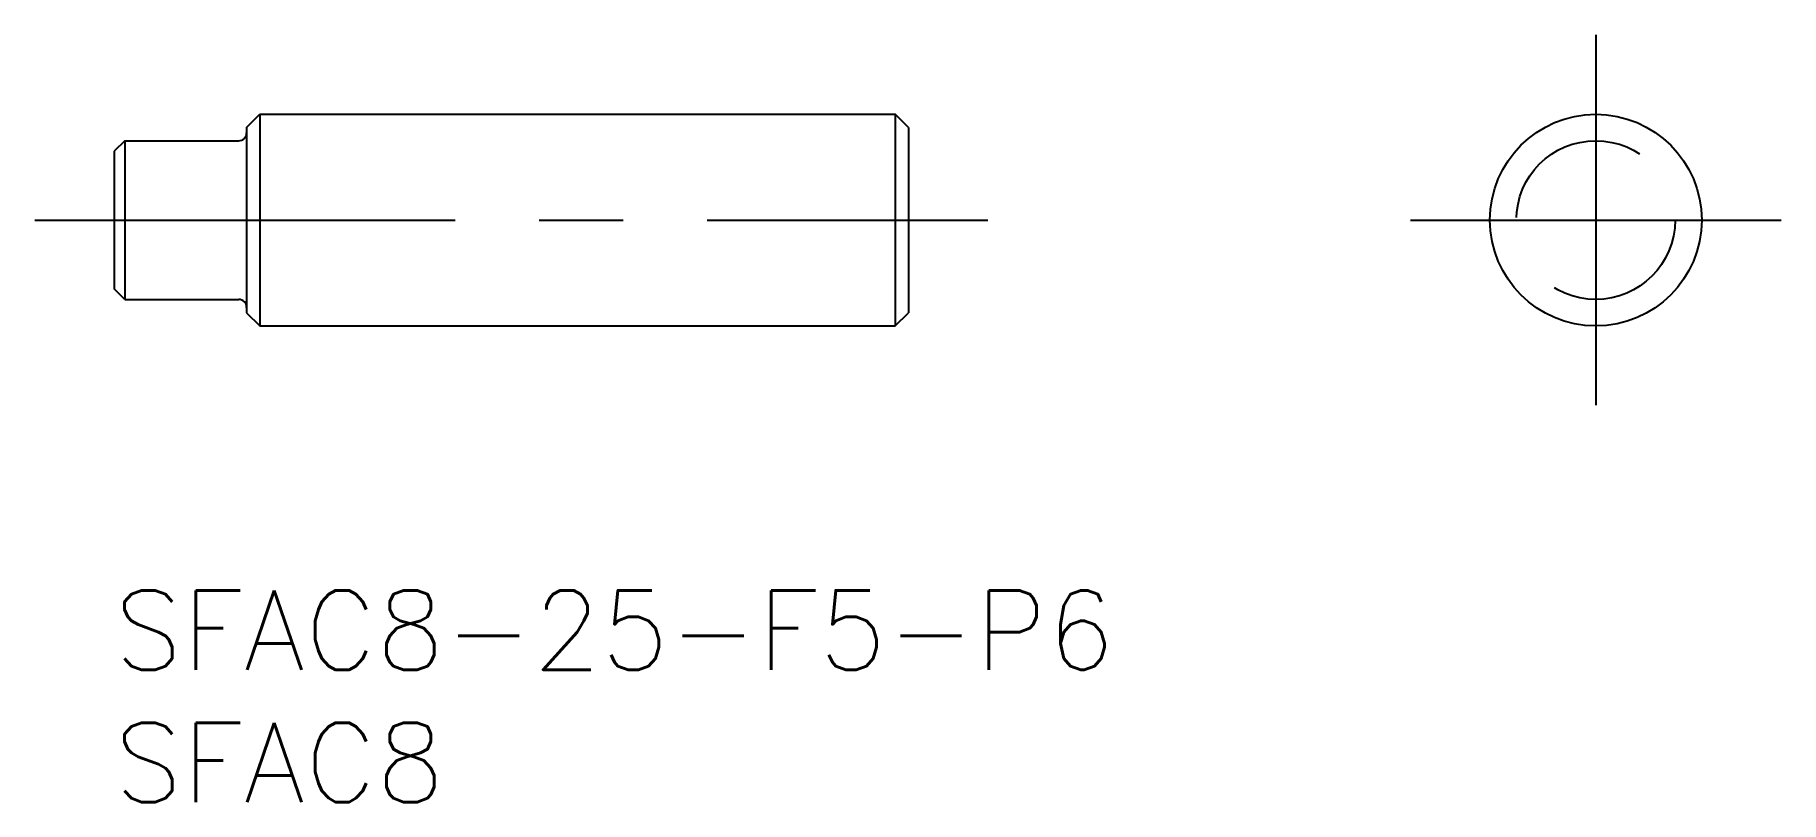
# Model space of a CAD drawing. Extents: x -3 to 63, y -8 to 21.
import ezdxf

# ---------------------------------------------------------------- set-up
doc = ezdxf.new("R2010")
doc.units = 0
doc.header["$LTSCALE"] = 0.5
doc.linetypes.add('CENTER', pattern=[50.8, 31.75, -6.35, 6.35, -6.35])
doc.linetypes.add('DASHED', pattern=[19.05, 12.7, -6.35])
for name, color, linetype in [('MSM_CENTER', 1, 'CENTER'), ('MSM_CONTINUOUS', 7, 'CONTINUOUS'), ('MSM_DASHED', 4, 'DASHED'), ('MSM_PART_NUMBER', 7, 'CONTINUOUS')]:
    doc.layers.add(name, color=color, linetype=linetype)
doc.styles.get("Standard").update_dxf_attribs({"font": 'txt.shx', "height": 3, "bigfont": 'bigfont.shx'})

# ---------------------------------------------------------------- blocks, each defined once
blk = doc.blocks.new('*U4')
at = {"layer": 'MSM_PART_NUMBER'}
blk.add_text('SFAC8-25-F5-P6', height=3, dxfattribs=at).set_placement((0, -3))
blk = doc.blocks.new('*U5')
at = {"layer": 'MSM_PART_NUMBER'}
blk.add_text('SFAC8', height=3, dxfattribs=at).set_placement((0, -8))

msp = doc.modelspace()

# ---------------------------------------------------------------- linework, layer by layer
at = {"layer": 'MSM_CENTER'}
for p, q in [((55.974, 21), (55.974, 7)), ((-3, 14), (33, 14)), ((48.974, 14), (62.974, 14))]:
    msp.add_line(p, q, dxfattribs=at)
at = {"layer": 'MSM_CONTINUOUS'}
for p, q in [((5, 17.5), (5.5, 18)), ((5.5, 18), (29.5, 18)), ((5.5, 18), (5.5, 10)), ((29.5, 18), (29.5, 10)), ((30, 17.5), (29.5, 18)), ((5, 17.5), (5, 10.5)), ((30, 17.5), (30, 10.5)), ((0.4, 17), (0, 16.6)), ((0, 16.6), (0, 11.4)), ((0.4, 17), (4.7, 17)), ((0.4, 17), (0.4, 11)), ((0.4, 11), (0, 11.4)), ((0.4, 11), (4.7, 11)), ((5, 10.5), (5.5, 10)), ((5.5, 10), (29.5, 10)), ((29.5, 10), (30, 10.5))]:
    msp.add_line(p, q, dxfattribs=at)
msp.add_circle((55.974, 14), 4, dxfattribs=at)
for centre, start, end in [((4.7, 17.3), 270, 0), ((4.7, 10.7), 0, 90)]:
    msp.add_arc(centre, 0.3, start, end, dxfattribs=at)
at = {"layer": 'MSM_DASHED'}
msp.add_circle((55.974, 14), 3, dxfattribs=at)

# ---------------------------------------------------------------- block references
at = {"layer": 'MSM_CONTINUOUS'}
for name in ['*U4', '*U5']:
    msp.add_blockref(name, (0, 0), dxfattribs=at)

doc.saveas('drawing.dxf')
